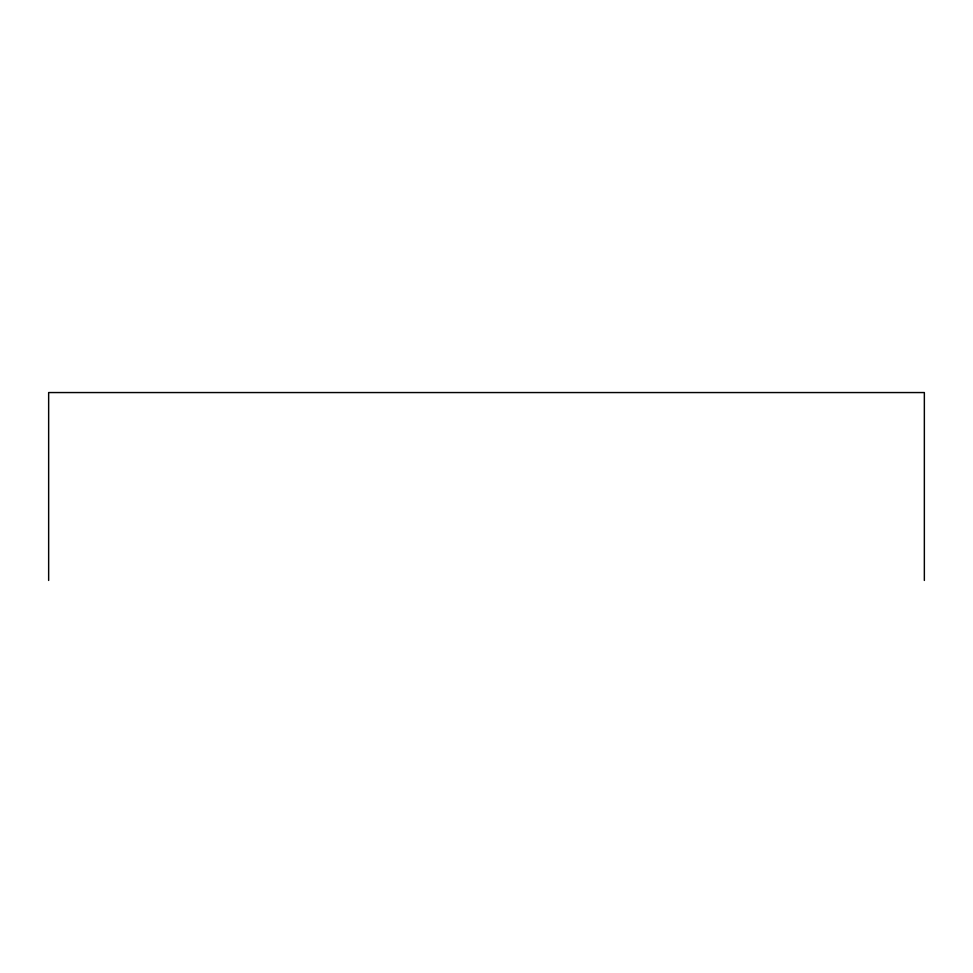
<?xml version="1.0" encoding="UTF-8"?>
<svg xmlns="http://www.w3.org/2000/svg" width="973" height="973" viewBox="0 0 973 973"><rect width="100%" height="100%" fill="white"/><g stroke="black" fill="none" stroke-linecap="round" stroke-linejoin="round"><path stroke-width="1.46" d="M924.35 580.443L924.35 392.557L48.65 392.557L48.65 580.443"/></g></svg>
